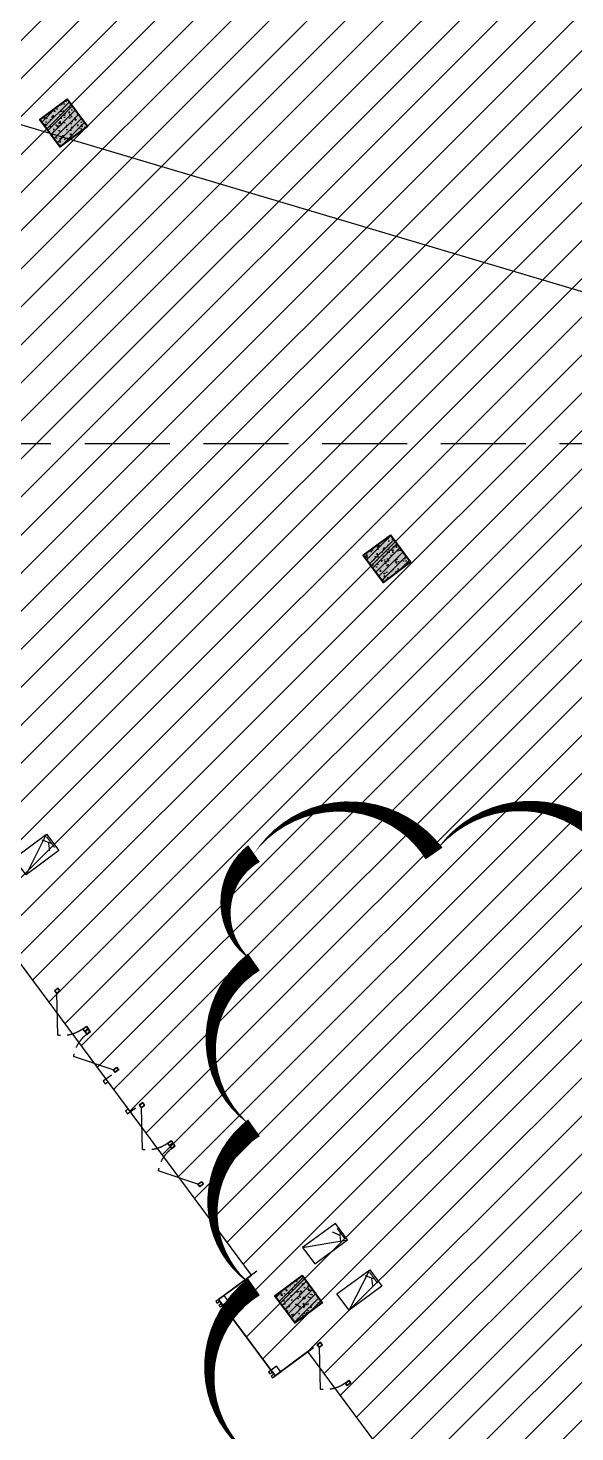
# Model space of a CAD drawing. Extents: x -1338203 to 1886333, y -783476 to 1038610.
# Drawn here: x 513285 to 521348, y 250949 to 271657 of the extents above; entities that cross this region are included whole.
import ezdxf

# ---------------------------------------------------------------- set-up
doc = ezdxf.new("R2010")
doc.units = 0
doc.header["$LTSCALE"] = 1000
doc.header["$MEASUREMENT"] = 0
doc.linetypes.add('$2$DASH', pattern=[0.35, 0.25, -0.1])
doc.linetypes.add('A-19-平面B1$0$DASH', pattern=[0.35, 0.25, -0.1])
for name, color, linetype in [('$0$DIM_SYMB', 3, 'Continuous'), ('A-19-平面B1$0$0A-B-GLAZ-OPEN', 55, 'Continuous'), ('A-19-平面B1$0$0A-B-WIND-FRAM', 2, 'Continuous'), ('A-19-平面B1$0$0A-DETL-THREAD', 3, 'Continuous'), ('A-19-平面B1$0$0A-O-EQPM', 215, 'Continuous'), ('A-19-平面B1$0$0A-S-WALL-FINI', 5, 'Continuous'), ('A-19-平面B1$0$0A-S-WALL-STONE', 30, 'Continuous'), ('S19柱墙B1_1$0$0S-CC-LINE', 52, 'Continuous'), ('S19柱墙B1_1$0$0S-CW-HATCH', 251, 'Continuous'), ('S19柱墙B1_1$0$0S-CW-HATCH-UP', 251, 'Continuous')]:
    doc.layers.add(name, color=color, linetype=linetype)
doc.layers.add('A-001-主楼组合参照B1$0$0A-X-AREA', color=6, linetype='Continuous', plot=False)
doc.layers.add('AAD-A-PROOF', color=30, linetype='Continuous', plot=False)
doc.styles.add('A-19-平面B1$0$AAD-TXT', font='aad-txt.shx', dxfattribs={"width": 0.7, "bigfont": 'aad-hztxt.shx'})
pattern_1 = [(45, (-2927865.07, -271025.844), (-53.0330086, 53.0330086), []), (50, (-2927865.07, -271025.84), (215.178055, -18.82564), [22.5, -247.5]), (355, (-2927865.07, -271025.84), (-41.6254, 225.65764), [18, -198]), (100.4514, (-2927847.14, -271027.41), (173.552815, 206.831863), [19.122057, -210.342634]), (46.1842, (-2927865.07, -270965.84), (320.172315, -49.655704), [33.75, -371.25]), (96.6356, (-2927838.4, -270969.98), (280.398812, 292.23536), [28.683086, -315.5139]), (351.1842, (-2927865.07, -270965.84), (280.398584, 292.23558), [27, -297]), (21, (-2927835.07, -270980.84), (179.072116, -120.785667), [22.5, -247.5]), (326, (-2927835.07, -270980.84), (72.9946, 217.545014), [18, -198]), (71.4514, (-2927820.15, -270990.9), (252.066789, 96.759149), [19.122057, -210.342634]), (37.5, (-2927865.07, -271025.844), (3.6479566, 99.8681561), [0, -195.6, 0, -201, 0, -198.75]), (7.5, (-2927865.07, -271025.84), (78.9208612, 118.3235136), [0, -114.6, 0, -191.1, 0, -75.75]), (327.5, (-2927931.97, -271025.84), (160.1467309, -6.7664615), [0, -75, 0, -234, 0, -310.5]), (317.5, (-2927961.97, -271025.84), (174.955851, 30.031495), [0, -97.5, 0, -155.4, 0, -220.5])]

# ---------------------------------------------------------------- blocks, each defined once
blk = doc.blocks.new('S19柱墙B1_1')
at = {"layer": 'S19柱墙B1_1$0$0S-CW-HATCH'}
h = blk.add_hatch(color=256, dxfattribs=at)
h.dxf.hatch_style = 1
h.paths.add_polyline_path([(-1430, -12633), (-1832, -12930), (-1534, -13332), (-1132, -13034)])
h = blk.add_hatch(color=256, dxfattribs=at)
h.dxf.hatch_style = 1
h.paths.add_polyline_path([(3336, -19061), (2935, -19359), (3233, -19761), (3634, -19463)])
h = blk.add_hatch(color=256, dxfattribs=at)
h.dxf.hatch_style = 1
h.paths.add_polyline_path([(2035, -29983), (1634, -30281), (1931, -30682), (2333, -30385)])
at = {"layer": 'S19柱墙B1_1$0$0S-CW-HATCH-UP'}
h = blk.add_hatch(dxfattribs=at)
h.set_pattern_fill('钢筋混凝土', color=256, scale=30)
h.set_pattern_definition(pattern_1)
h.paths.add_polyline_path([(-1430, -12633), (-1832, -12930), (-1534, -13332), (-1132, -13034)])
h = blk.add_hatch(dxfattribs=at)
h.set_pattern_fill('钢筋混凝土', color=256, scale=30)
h.set_pattern_definition(pattern_1)
h.paths.add_polyline_path([(3336, -19061), (2935, -19359), (3233, -19761), (3634, -19463)])
h = blk.add_hatch(dxfattribs=at)
h.set_pattern_fill('钢筋混凝土', color=256, scale=30)
h.set_pattern_definition(pattern_1)
h.paths.add_polyline_path([(2035, -29983), (1634, -30281), (1931, -30682), (2333, -30385)])
at = {"layer": 'S19柱墙B1_1$0$0S-CC-LINE', "lineweight": 35}
for points in [[(-1430, -12633), (-1832, -12930), (-1534, -13332), (-1132, -13034)], [(3336, -19061), (2935, -19359), (3233, -19761), (3634, -19463)], [(2035, -29983), (1634, -30281), (1931, -30682), (2333, -30385)]]:
    blk.add_lwpolyline(points, close=True, dxfattribs=at)
blk = doc.blocks.new('S001地下一墙柱')
at = {"ltscale": 0.002}
blk.add_blockref('S19柱墙B1_1', (-251075, -23650), dxfattribs=at)
blk = doc.blocks.new('剖面位置')
at = {"layer": '$0$DIM_SYMB', "linetype": '$2$DASH', "ltscale": 5}
blk.add_lwpolyline([(13257, -41366), (-263305, -41366)], dxfattribs=at)
blk.add_lwpolyline([(13257, -41366), (-263305, -41366)], dxfattribs=at)
blk = doc.blocks.new('*U156')
at = {"layer": 'A-19-平面B1$0$0A-B-GLAZ-OPEN'}
blk.add_line((50, 0), (554, 354), dxfattribs=at)
at = {"layer": 'A-19-平面B1$0$0A-B-GLAZ-OPEN', "linetype": 'A-19-平面B1$0$DASH'}
blk.add_arc((200, 0), 500, 360, 45, dxfattribs=at)
at = {"layer": 'A-19-平面B1$0$0A-B-WIND-FRAM'}
for points in [[(50, -67), (0, -67), (0, 0), (50, 0)], [(700, 0), (700, -67), (750, -67), (750, 0)], [(45, -62), (5, -62), (5, -5), (45, -5)], [(705, -5), (705, -62), (745, -62), (745, -5)]]:
    blk.add_lwpolyline(points, close=True, dxfattribs=at)
blk = doc.blocks.new('A-19-平面B1$0$AAD_ARCH_EQPM_室内空调柜机')
at = {"layer": 'A-19-平面B1$0$0A-O-EQPM'}
blk.add_line((300, -150), (-300, 150), dxfattribs=at)
blk.add_lwpolyline([(-300, 150), (-300, -150), (300, -150), (300, 150)], close=True, dxfattribs=at)
at = {"layer": 'A-19-平面B1$0$0A-O-EQPM', "style": 'A-19-平面B1$0$AAD-TXT', "width": 0.7}
blk.add_text('K', height=200, dxfattribs=at).set_placement((-301, -78))
blk = doc.blocks.new('*U159')
at = {"ltscale": 0.5}
blk.add_blockref('A-19-平面B1$0$AAD_ARCH_EQPM_室内空调柜机', (0, 0), dxfattribs=at)
blk = doc.blocks.new('*U160')
at = {"layer": 'A-19-平面B1$0$0A-B-GLAZ-OPEN'}
blk.add_line((50, 0), (554, 354), dxfattribs=at)
at = {"layer": 'A-19-平面B1$0$0A-B-GLAZ-OPEN', "linetype": 'A-19-平面B1$0$DASH'}
blk.add_arc((201, 0), 500, 360, 45, dxfattribs=at)
at = {"layer": 'A-19-平面B1$0$0A-B-WIND-FRAM'}
for points in [[(50, -67), (0, -67), (0, 0), (50, 0)], [(701, 0), (701, -67), (751, -67), (751, 0)], [(45, -62), (5, -62), (5, -5), (45, -5)], [(706, -5), (706, -62), (746, -62), (746, -5)]]:
    blk.add_lwpolyline(points, close=True, dxfattribs=at)
blk = doc.blocks.new('A-19-平面B1$0$dsfasdfwer')
at = {"layer": 'A-19-平面B1$0$0A-S-WALL-STONE'}
blk.add_lwpolyline([(0, 0), (0, -150), (30, -150), (30, -100), (70, -100), (70, -150), (100, -150), (100, 0)], close=True, dxfattribs=at)
blk = doc.blocks.new('A-19-平面B1')
at = {"layer": 'A-19-平面B1$0$0A-DETL-THREAD', "color": 0, "flags": 128}
blk.add_lwpolyline([(1325, -23758, 0, 303, -0.520567), (3981, -23758, 0, 303, -0.520567), (6668, -23758, 0, 303, -0.520567), (9619, -23758, 0, 303, -0.520567), (11436, -24315, 0, 303, -0.520567), (11436, -26445, 0, 303, -0.520567), (11436, -28614, 0, 303, -0.520567), (11436, -30856, 0, 303, -0.520567), (11436, -33435, 0, 303, -0.520567), (11436, -35527, 0, 303, -0.520567), (9644, -36706, 0, 303, -0.520567), (6990, -36706, 0, 303, -0.520567), (4466, -36706, 0, 303, -0.520567), (2312, -36706, 0, 303, -0.520567), (1325, -34794, 0, 303, -0.520567), (1325, -32675, 0, 303, -0.520567), (1325, -30150, 0, 303, -0.520567), (1325, -27804, 0, 303, -0.520567), (1325, -25359, 0, 303, -0.520567)], format="xyseb", close=True, dxfattribs=at)
at = {"layer": 'A-19-平面B1$0$0A-S-WALL-FINI'}
for points in [[(-777, -27029), (-898, -27118), (-868, -27158), (-828, -27128), (-530, -27530), (-570, -27560), (-541, -27600), (-420, -27511)], [(1367, -29921), (804, -30338), (1638, -31462), (2201, -31045)]]:
    blk.add_lwpolyline(points, dxfattribs=at)
at = {"rotation": 126.5553494321522}
for name, p, xscale in [('*U156', (-1617, -25783), -0.9999999999999849), ('*U156', (-367, -27470), -0.9999999999999849), ('*U160', (2254, -31005), -0.9999999999999919)]:
    blk.add_blockref(name, p, dxfattribs=dict(at, xscale=xscale))
for p in [(-724, -26988), (527, -28675)]:
    blk.add_blockref('*U156', p, dxfattribs=at)
at = {"color": 8, "rotation": 306.5553497738406}
for p in [(885, -30278), (1659, -31322)]:
    blk.add_blockref('A-19-平面B1$0$dsfasdfwer', p, dxfattribs=at)
at = {"layer": 'A-19-平面B1$0$0A-O-EQPM', "xscale": -1}
for p, rotation in [((-1885, -23772), 36.55534942793454), ((2879, -30198), 36.46682528194107)]:
    blk.add_blockref('*U159', p, dxfattribs=dict(at, rotation=rotation))
at = {"layer": 'A-19-平面B1$0$0A-O-EQPM', "rotation": 216.5553494363731}
blk.add_blockref('*U159', (2373, -29514), dxfattribs=at)

msp = doc.modelspace()

# ---------------------------------------------------------------- hatches: boundary and pattern name
at = {"ltscale": 0.002}
h = msp.add_hatch(dxfattribs=at)
h.set_pattern_fill('ANSI31', color=8, scale=250)
h.set_pattern_definition([(45, (766365.37, 306889.07), (-280.633, 280.633), [])])
h.paths.add_polyline_path([(533893.8, 256263.9), (520800.2, 246556.6), (519966.6, 247680.1), (520448.4, 248038.4), (517410.7, 252135.3), (516928.8, 251777.9), (516094.9, 252902.5), (516576.9, 253259.9), (512646.5, 258560.8), (512164.5, 258203.5), (511330, 259328.1), (511811.8, 259686.5), (507881.4, 264987.4), (507399.6, 264629.1), (506565.3, 265754.4), (507047, 266112.7), (503116.4, 271413.9), (502634.7, 271055.6), (501800.8, 272180.2), (502282.6, 272538.5), (499245, 276635.2), (498763.3, 276276.9), (497994.3, 277314), (498990.7, 278052.7), (498990.7, 277949.1), (514140.7, 277949.1), (514115.7, 277949.1), (514115.7, 273713.9), (520955.8, 273714.1)])

# ---------------------------------------------------------------- linework, layer by layer
at = {"layer": 'A-001-主楼组合参照B1$0$0A-X-AREA', "elevation": 83150, "flags": 128}
msp.add_lwpolyline([(533893.8, 256263.9), (520800.2, 246556.6), (519966.6, 247680.1), (520448.4, 248038.4), (517410.7, 252135.3), (516928.8, 251777.9), (516094.9, 252902.5), (516576.9, 253259.9), (512646.5, 258560.8)], dxfattribs=at)
at = {"layer": 'AAD-A-PROOF', "color": 241, "ltscale": 0.002}
msp.add_line((524924.5, 266735.2), (394667.5, 305488.2), dxfattribs=at)

# ---------------------------------------------------------------- block references
at = {"ltscale": 0.002}
for name, p in [('S001地下一墙柱', (766365.4, 306889.1)), ('A-19-平面B1', (515290.7, 283239.1, 83150))]:
    msp.add_blockref(name, p, dxfattribs=at)
at = {"layer": 'AAD-A-PROOF'}
msp.add_blockref('剖面位置', (766365.4, 306889.1), dxfattribs=at)

doc.saveas('drawing.dxf')
